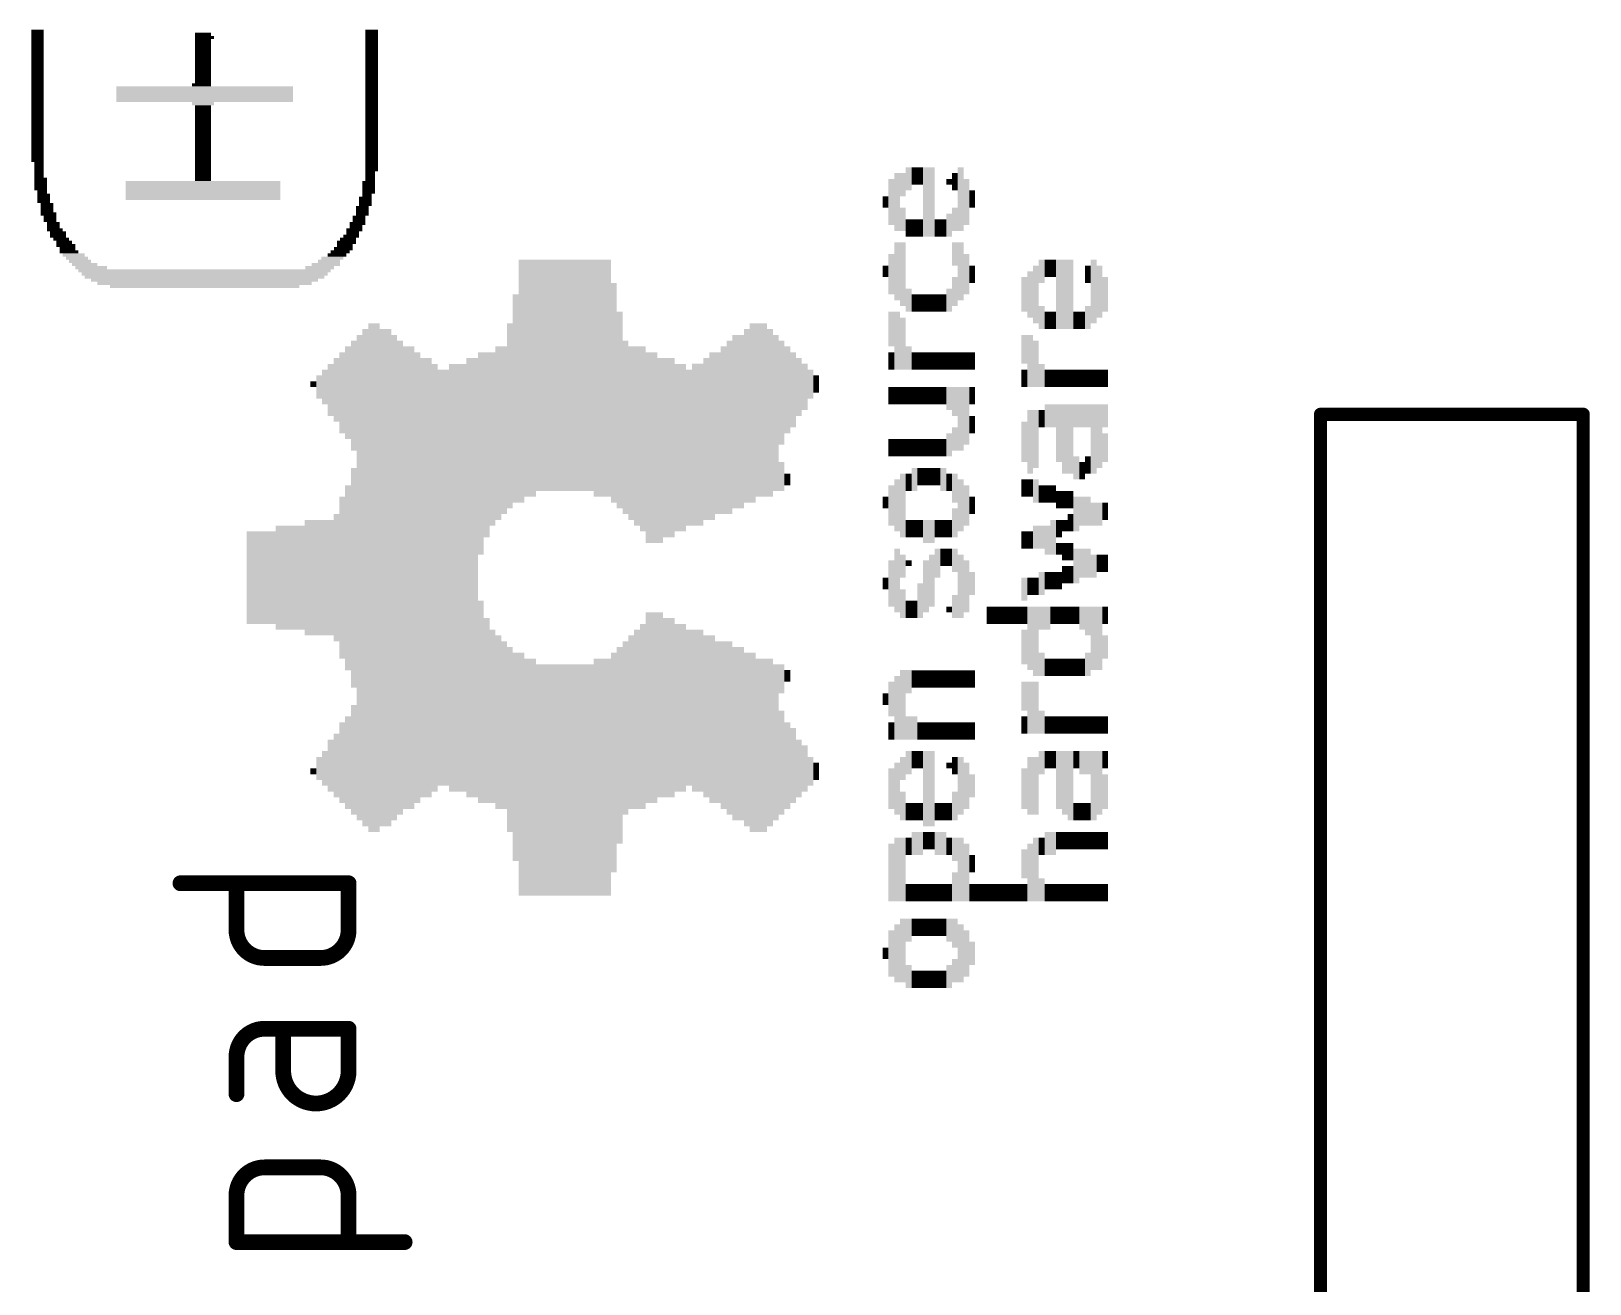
# Model space of a CAD drawing. Extents: x -12 to 55, y -5 to 108.
# Drawn here: x 6.76 to 21.83, y 32.24 to 44.36 of the extents above; entities that cross this region are included whole.
import ezdxf

# ---------------------------------------------------------------- set-up
doc = ezdxf.new("R2010")
doc.units = 0
doc.layers.add('21', color=253, linetype='CONTINUOUS')

# ---------------------------------------------------------------- blocks, each defined once
blk = doc.blocks.new('RECT')
blk.add_solid([(-0.5, -0.5), (0.5, -0.5), (-0.5, 0.5), (0.5, 0.5)])

msp = doc.modelspace()

# ---------------------------------------------------------------- linework, layer by layer
at = {"layer": '21'}
for points, const_width in [([(21.7662, 40.6513), (19.2263, 40.6513)], 0.127), ([(19.2263, 40.6513), (19.2263, 27.9513)], 0.127), ([(21.7662, 27.9513), (21.7662, 40.6513)], 0.127), ([(8.205, 36.1172), (9.8306, 36.1172)], 0.1524), ([(8.7468, 35.6657), (8.7468, 36.1172)], 0.1524), ([(9.8306, 36.1172), (9.8306, 35.6657)], 0.1524), ([(9.5596, 35.3947), (9.0178, 35.3947)], 0.1524), ([(9.8306, 34.7104), (9.0178, 34.7104)], 0.1524), ([(9.1984, 34.7104), (9.1984, 34.304)], 0.1524), ([(9.8306, 34.304), (9.8306, 34.7104)], 0.1524), ([(8.7468, 34.4395), (8.7468, 34.0782)], 0.1524), ([(9.0178, 33.3704), (9.5596, 33.3704)], 0.1524), ([(8.7468, 32.6479), (8.7468, 33.0994)], 0.1524), ([(9.8306, 33.0994), (9.8306, 32.6479)], 0.1524), ([(10.3724, 32.6479), (8.7468, 32.6479)], 0.1524)]:
    msp.add_lwpolyline(points, dxfattribs=dict(at, const_width=const_width))
for points, const_width in [([(19.2263, 40.683, 1), (19.2263, 40.6195)], 0.0635), ([(19.258, 40.6513, 1), (19.1945, 40.6513)], 0.0635), ([(21.798, 40.6513, 1), (21.7345, 40.6513)], 0.0635), ([(21.7662, 40.6195, 1), (21.7662, 40.683)], 0.0635), ([(8.205, 36.1553, 1), (8.205, 36.0791)], 0.0762), ([(8.7849, 36.1172, 1), (8.7087, 36.1172)], 0.0762), ([(9.8687, 36.1172, 1), (9.7925, 36.1172)], 0.0762), ([(9.8306, 36.0791, 1), (9.8306, 36.1553)], 0.0762), ([(8.7468, 35.6657, 0.4142), (9.0178, 35.3947)], 0.1524), ([(8.7849, 35.6657, 1), (8.7087, 35.6657)], 0.0762), ([(9.5596, 35.3947, 0.4142), (9.8306, 35.6657)], 0.1524), ([(9.8687, 35.6657, 1), (9.7925, 35.6657)], 0.0762), ([(8.7087, 35.6657, 1), (8.7849, 35.6657)], 0.0762), ([(9.7925, 35.6657, 1), (9.8687, 35.6657)], 0.0762), ([(9.0178, 35.4328, 1), (9.0178, 35.3566)], 0.0762), ([(9.0178, 35.3566, 1), (9.0178, 35.4328)], 0.0762), ([(9.5596, 35.4328, 1), (9.5596, 35.3566)], 0.0762), ([(9.5596, 35.3566, 1), (9.5596, 35.4328)], 0.0762), ([(9.0178, 34.7104, 0.4142), (8.7468, 34.4395)], 0.1524), ([(9.0178, 34.7485, 1), (9.0178, 34.6723)], 0.0762), ([(9.0178, 34.6723, 1), (9.0178, 34.7485)], 0.0762), ([(9.2365, 34.7104, 1), (9.1603, 34.7104)], 0.0762), ([(9.8687, 34.7104, 1), (9.7925, 34.7104)], 0.0762), ([(9.8306, 34.6723, 1), (9.8306, 34.7485)], 0.0762), ([(8.7849, 34.4395, 1), (8.7087, 34.4395)], 0.0762), ([(8.7087, 34.4395, 1), (8.7849, 34.4395)], 0.0762), ([(9.1984, 34.304, 1), (9.8306, 34.304)], 0.1524), ([(9.2365, 34.304, 1), (9.1603, 34.304)], 0.0762), ([(9.8687, 34.304, 1), (9.7925, 34.304)], 0.0762), ([(9.1603, 34.304, 1), (9.2365, 34.304)], 0.0762), ([(9.7925, 34.304, 1), (9.8687, 34.304)], 0.0762), ([(8.7087, 34.0782, 1), (8.7849, 34.0782)], 0.0762), ([(9.0178, 33.3704, 0.4142), (8.7468, 33.0994)], 0.1524), ([(9.0178, 33.4085, 1), (9.0178, 33.3323)], 0.0762), ([(9.0178, 33.3323, 1), (9.0177, 33.4085)], 0.0762), ([(9.8306, 33.0994, 0.4142), (9.5596, 33.3704)], 0.1524), ([(9.5596, 33.4085, 1), (9.5596, 33.3323)], 0.0762), ([(9.5596, 33.3323, 1), (9.5596, 33.4085)], 0.0762), ([(8.7849, 33.0994, 1), (8.7087, 33.0994)], 0.0762), ([(9.8687, 33.0994, 1), (9.7925, 33.0994)], 0.0762), ([(8.7087, 33.0994, 1), (8.7849, 33.0994)], 0.0762), ([(9.7925, 33.0994, 1), (9.8687, 33.0994)], 0.0762), ([(8.7468, 32.686, 1), (8.7468, 32.6098)], 0.0762), ([(10.3724, 32.6098, 1), (10.3724, 32.686)], 0.0762), ([(8.7087, 32.6479, 1), (8.7849, 32.6479)], 0.0762), ([(9.7925, 32.6479, 1), (9.8687, 32.6479)], 0.0762)]:
    msp.add_lwpolyline(points, format="xyb", dxfattribs=dict(at, const_width=const_width))

# ---------------------------------------------------------------- block references
at = {"layer": '21', "yscale": 0.0305}
for p, xscale in [((6.823, 44.3551), 0.1219), ((6.823, 44.3247), 0.1219), ((6.823, 44.2942), 0.1219), ((8.4384, 44.2942), 0.1829), ((8.4232, 44.3247), 0.1524), ((10.0539, 44.3551), 0.1219), ((10.0539, 44.3247), 0.1219), ((10.0539, 44.2942), 0.1219), ((6.823, 44.2637), 0.1219), ((6.823, 44.2332), 0.1219), ((6.823, 44.2027), 0.1219), ((6.823, 44.1723), 0.1219), ((6.823, 44.1418), 0.1219), ((8.4232, 44.2637), 0.1524), ((8.4232, 44.2332), 0.1524), ((8.4232, 44.2027), 0.1524), ((8.4232, 44.1723), 0.1524), ((8.4232, 44.1418), 0.1524), ((10.0539, 44.2637), 0.1219), ((10.0539, 44.2332), 0.1219), ((10.0539, 44.2027), 0.1219), ((10.0539, 44.1723), 0.1219), ((10.0539, 44.1418), 0.1219), ((6.823, 44.1113), 0.1219), ((6.823, 44.0808), 0.1219), ((6.823, 44.0503), 0.1219), ((6.823, 44.0199), 0.1219), ((6.823, 43.9894), 0.1219), ((8.4232, 44.1113), 0.1524), ((8.4232, 44.0808), 0.1524), ((8.4232, 44.0503), 0.1524), ((8.4232, 44.0199), 0.1524), ((8.4232, 43.9894), 0.1524), ((10.0539, 44.1113), 0.1219), ((10.0539, 44.0808), 0.1219), ((10.0539, 44.0503), 0.1219), ((10.0539, 44.0199), 0.1219), ((10.0539, 43.9894), 0.1219), ((6.823, 43.9589), 0.1219), ((6.823, 43.9284), 0.1219), ((6.823, 43.8979), 0.1219), ((6.823, 43.8675), 0.1219), ((6.823, 43.837), 0.1219), ((8.408, 43.837), 0.1829), ((8.4232, 43.9589), 0.1524), ((8.4232, 43.9284), 0.1524), ((8.4232, 43.8979), 0.1524), ((8.4232, 43.8675), 0.1524), ((10.0539, 43.9589), 0.1219), ((10.0539, 43.9284), 0.1219), ((10.0539, 43.8979), 0.1219), ((10.0539, 43.8675), 0.1219), ((10.0539, 43.837), 0.1219), ((6.823, 43.8065), 0.1219), ((6.823, 43.776), 0.1219), ((6.823, 43.7455), 0.1219), ((6.823, 43.7151), 0.1219), ((6.823, 43.6846), 0.1219), ((8.4384, 43.8065), 1.7069), ((8.4384, 43.776), 1.7069), ((8.4384, 43.7455), 1.7069), ((8.4384, 43.7151), 1.7069), ((8.4384, 43.6846), 1.7069), ((10.0539, 43.8065), 0.1219), ((10.0539, 43.776), 0.1219), ((10.0539, 43.7455), 0.1219), ((10.0539, 43.7151), 0.1219), ((10.0539, 43.6846), 0.1219), ((6.823, 43.6541), 0.1219), ((6.823, 43.6236), 0.1219), ((6.823, 43.5931), 0.1219), ((6.823, 43.5627), 0.1219), ((6.823, 43.5322), 0.1219), ((8.4232, 43.6541), 0.2134), ((8.4232, 43.6236), 0.1524), ((8.4232, 43.5931), 0.1524), ((8.4232, 43.5627), 0.1524), ((8.4232, 43.5322), 0.1524), ((10.0539, 43.6541), 0.1219), ((10.0539, 43.6236), 0.1219), ((10.0539, 43.5931), 0.1219), ((10.0539, 43.5627), 0.1219), ((10.0539, 43.5322), 0.1219), ((6.823, 43.5017), 0.1219), ((6.823, 43.4712), 0.1219), ((6.823, 43.4407), 0.1219), ((6.823, 43.4103), 0.1219), ((6.823, 43.3798), 0.1219), ((8.4232, 43.5017), 0.1524), ((8.4232, 43.4712), 0.1524), ((8.4232, 43.4407), 0.1524), ((8.4232, 43.4103), 0.1524), ((8.4232, 43.3798), 0.1524), ((10.0539, 43.5017), 0.1219), ((10.0539, 43.4712), 0.1219), ((10.0539, 43.4407), 0.1219), ((10.0539, 43.4103), 0.1219), ((10.0539, 43.3798), 0.1219), ((6.823, 43.3493), 0.1219), ((6.823, 43.3188), 0.1219), ((6.823, 43.2883), 0.1219), ((6.823, 43.2579), 0.1219), ((8.4232, 43.3493), 0.1524), ((8.4232, 43.3188), 0.1524), ((8.4232, 43.2883), 0.1524), ((8.4232, 43.2579), 0.1524), ((10.0539, 43.3493), 0.1219), ((10.0539, 43.3188), 0.1219), ((10.0539, 43.2883), 0.1219), ((10.0539, 43.2579), 0.1219), ((6.823, 43.2274), 0.1219), ((6.823, 43.1969), 0.1219), ((6.823, 43.1664), 0.1219), ((6.823, 43.1359), 0.1219), ((6.823, 43.1055), 0.1219), ((8.4232, 43.2274), 0.1524), ((8.4232, 43.1969), 0.1524), ((8.4232, 43.1664), 0.1524), ((8.4232, 43.1359), 0.1524), ((8.4232, 43.1055), 0.1524), ((10.0539, 43.2274), 0.1219), ((10.0539, 43.1969), 0.1219), ((10.0539, 43.1664), 0.1219), ((10.0539, 43.1359), 0.1219), ((10.0539, 43.1055), 0.1219), ((6.8383, 43.075), 0.0914), ((6.8383, 43.0445), 0.0914), ((6.8383, 43.014), 0.0914), ((6.8383, 42.9835), 0.0914), ((6.8383, 42.9531), 0.0914), ((8.4232, 43.075), 0.1524), ((8.4232, 43.0445), 0.1524), ((8.4232, 43.014), 0.1524), ((8.4232, 42.9835), 0.1524), ((8.4232, 42.9531), 0.1524), ((10.0539, 43.075), 0.1219), ((10.0539, 43.0445), 0.1219), ((10.0539, 43.014), 0.1219), ((10.0387, 42.9835), 0.0914), ((10.0387, 42.9531), 0.0914), ((6.8535, 42.9226), 0.1219), ((6.8535, 42.8921), 0.1219), ((6.8535, 42.8616), 0.1219), ((6.8535, 42.8311), 0.1219), ((6.8687, 42.8007), 0.0914), ((8.4232, 42.8921), 1.4935), ((8.4232, 42.8616), 1.4935), ((8.4232, 42.8311), 1.4935), ((8.4232, 42.8007), 1.4935), ((8.4232, 42.9226), 0.1524), ((10.0234, 42.8921), 0.1219), ((10.0234, 42.8616), 0.1219), ((10.0234, 42.8311), 0.1219), ((10.0234, 42.8007), 0.1219), ((10.0387, 42.9226), 0.0914), ((6.884, 42.7702), 0.1219), ((6.884, 42.7397), 0.1219), ((6.884, 42.7092), 0.1219), ((6.9145, 42.6787), 0.1219), ((6.9145, 42.6483), 0.1219), ((8.4232, 42.7702), 1.4935), ((8.4232, 42.7397), 1.4935), ((9.9625, 42.6483), 0.1219), ((9.9929, 42.7397), 0.1219), ((9.9929, 42.7092), 0.1219), ((9.9929, 42.6787), 0.1219), ((10.0082, 42.7702), 0.0914), ((6.9297, 42.5873), 0.1524), ((6.9145, 42.6178), 0.1219), ((6.9449, 42.5568), 0.1219), ((6.9449, 42.5263), 0.1219), ((6.9754, 42.4959), 0.1219), ((9.9167, 42.4959), 0.1524), ((9.932, 42.5568), 0.1219), ((9.932, 42.5263), 0.1219), ((9.9625, 42.6178), 0.1219), ((9.9625, 42.5873), 0.1219), ((6.9754, 42.4654), 0.1219), ((6.9907, 42.4349), 0.1524), ((7.0211, 42.4044), 0.1524), ((7.0211, 42.3739), 0.1524), ((7.0516, 42.3435), 0.1524), ((9.8253, 42.3435), 0.1524), ((9.8558, 42.3739), 0.1524), ((9.8863, 42.4349), 0.1524), ((9.871, 42.4044), 0.1219), ((9.9015, 42.4654), 0.1219), ((7.0973, 42.2825), 0.1829), ((7.0821, 42.313), 0.1524), ((7.1278, 42.2215), 0.1829), ((7.1126, 42.252), 0.1524), ((7.1735, 42.1911), 0.2134), ((9.7186, 42.1911), 0.1829), ((9.7491, 42.2215), 0.1829), ((9.7796, 42.252), 0.1829), ((9.7948, 42.2825), 0.1524), ((9.8101, 42.313), 0.1829), ((7.204, 42.1606), 0.2134), ((7.2345, 42.1301), 0.2134), ((7.2802, 42.0996), 0.2438), ((7.3412, 42.0691), 0.3048), ((8.4384, 42.0387), 2.4384), ((9.551, 42.0691), 0.2743), ((9.6119, 42.0996), 0.2743), ((9.6424, 42.1301), 0.2134), ((9.6729, 42.1606), 0.2134), ((8.4384, 42.0082), 2.3774), ((8.4384, 41.9777), 2.3165), ((8.4384, 41.9472), 2.1946), ((8.4384, 41.9167), 2.0726), ((8.4384, 41.8863), 1.8288)]:
    msp.add_blockref('RECT', p, dxfattribs=dict(at, xscale=xscale))
at = {"layer": '21', "yscale": 0.0559, "rotation": 90}
for p, xscale in [((15.1333, 42.7036), 0.5588), ((15.1892, 42.8713), 0.2235), ((15.2451, 42.9271), 0.2235), ((15.301, 42.9551), 0.1676), ((15.3568, 42.9551), 0.1676), ((15.4127, 42.7036), 0.6706), ((15.4686, 42.7036), 0.6706), ((15.6921, 42.8992), 0.1676), ((15.748, 42.7316), 0.6147), ((15.0774, 42.7036), 0.447), ((15.6362, 42.8992), 0.0559), ((15.8039, 42.7036), 0.447), ((15.8598, 42.7316), 0.1676), ((15.0216, 42.7036), 0.1118), ((15.1892, 42.536), 0.2235), ((15.6921, 42.536), 0.2235), ((15.2451, 42.4522), 0.1676), ((15.301, 42.4522), 0.1676), ((15.3568, 42.4522), 0.1676), ((15.5245, 42.4522), 0.1676), ((15.5804, 42.4522), 0.1676), ((15.6362, 42.4801), 0.2235), ((15.0774, 42.0051), 0.3912), ((15.1333, 42.0331), 0.5588), ((15.1892, 42.0051), 0.6147), ((15.6921, 42.2007), 0.2235), ((15.748, 42.0331), 0.5588), ((15.8039, 42.0051), 0.3912), ((11.5011, 40.9713), 2.347), ((11.557, 40.9993), 2.2911), ((11.6129, 40.9993), 2.2911), ((11.6688, 41.0272), 2.2352), ((11.7246, 41.0272), 2.2352), ((11.7805, 41.0272), 2.2352), ((11.8364, 41.0272), 2.2352), ((11.8923, 41.0272), 2.2352), ((11.9482, 41.0272), 2.2352), ((12.004, 41.0272), 2.2352), ((12.0599, 41.0272), 2.2352), ((12.1158, 41.0272), 2.2352), ((12.1717, 41.0272), 2.2352), ((12.2276, 40.9993), 2.2911), ((12.2834, 40.9993), 2.2911), ((12.3393, 40.9993), 2.2911), ((15.0216, 42.0331), 0.1118), ((15.8598, 42.0051), 0.1676), ((16.4744, 41.8095), 0.5588), ((16.5303, 42.0331), 0.2235), ((16.5862, 42.061), 0.1676), ((16.6421, 42.061), 0.1676), ((16.698, 41.8095), 0.6706), ((16.7538, 41.8095), 0.6706), ((16.8097, 41.8095), 0.6706), ((16.9774, 42.0051), 0.1676), ((17.0332, 41.8375), 0.6147), ((17.0891, 41.8375), 0.5029), ((12.3952, 40.8596), 2.1234), ((15.6921, 41.8375), 0.2794), ((16.3627, 41.8095), 0.3353), ((16.4186, 41.8095), 0.447), ((17.145, 41.8095), 0.3353), ((11.4452, 40.8037), 2.0117), ((15.2451, 41.7537), 0.2235), ((15.301, 41.7257), 0.1676), ((15.3568, 41.7257), 0.1676), ((15.4127, 41.7257), 0.1676), ((15.4686, 41.7257), 0.1676), ((15.5245, 41.7257), 0.1676), ((15.5804, 41.7257), 0.1676), ((15.6362, 41.7537), 0.2235), ((12.4511, 40.6919), 1.8999), ((15.0774, 41.4743), 0.3353), ((15.1333, 41.3625), 0.5588), ((16.5303, 41.586), 0.2235), ((16.5862, 41.5581), 0.1676), ((16.6421, 41.5581), 0.1676), ((16.8656, 41.5581), 0.1676), ((16.9215, 41.5581), 0.1676), ((16.9774, 41.586), 0.2235), ((9.9924, 39.0714), 4.8057), ((10.0482, 39.0714), 4.9174), ((10.1041, 39.0714), 4.9174), ((10.16, 39.0714), 4.8057), ((10.2159, 39.0714), 4.8057), ((11.3894, 40.6361), 1.7882), ((13.6804, 40.6361), 1.6764), ((13.7363, 40.664), 1.7323), ((13.7922, 40.6919), 1.6764), ((13.8481, 40.6919), 1.6764), ((13.904, 40.664), 1.6205), ((15.1892, 41.3346), 0.5029), ((9.8247, 40.8596), 0.8941), ((9.8806, 40.8316), 1.0617), ((9.9365, 39.0714), 4.6939), ((10.2718, 39.0714), 4.6939), ((10.3276, 39.0714), 4.5822), ((10.3835, 39.0714), 4.4704), ((10.4394, 39.0714), 4.4704), ((11.2776, 40.4684), 1.6764), ((11.3335, 40.4964), 1.6205), ((12.507, 40.5243), 1.6764), ((12.5628, 40.4684), 1.6764), ((12.6187, 40.4405), 1.7323), ((12.6746, 40.4125), 1.7882), ((13.4569, 40.4964), 1.6205), ((13.5128, 40.5243), 1.6764), ((13.5687, 40.5802), 1.6764), ((13.6246, 40.5802), 1.6764), ((13.9598, 40.664), 1.5088), ((14.0157, 40.8596), 1.0058), ((14.0716, 40.8875), 0.8382), ((15.2451, 41.1949), 0.2235), ((16.3627, 41.2787), 0.2794), ((16.4186, 41.1669), 0.5029), ((16.4744, 41.139), 0.447), ((9.6571, 40.8875), 0.5029), ((9.713, 40.8875), 0.6147), ((9.7688, 40.8596), 0.7823), ((10.4953, 39.0714), 4.3586), ((10.5512, 39.0714), 4.2469), ((10.607, 39.0714), 4.2469), ((10.6629, 39.0714), 4.1351), ((10.8306, 39.0714), 4.1351), ((10.8864, 39.0714), 4.1351), ((10.9423, 39.0714), 4.1351), ((10.9982, 39.0714), 4.2469), ((11.0541, 39.0714), 4.2469), ((11.11, 40.2728), 1.9558), ((11.1658, 40.3567), 1.7882), ((11.2217, 40.4125), 1.6764), ((12.7305, 40.3287), 1.844), ((12.7864, 40.3287), 1.844), ((12.8422, 40.3008), 1.7882), ((12.8981, 40.3287), 1.7323), ((12.954, 40.3287), 1.7323), ((13.0099, 40.3287), 1.6205), ((13.0658, 40.3287), 1.6205), ((13.1775, 40.3567), 1.5646), ((13.2334, 40.3567), 1.5646), ((13.2893, 40.4125), 1.5646), ((13.3452, 40.4405), 1.6205), ((13.401, 40.4684), 1.5646), ((14.1275, 40.8875), 0.7264), ((14.1834, 40.9155), 0.5588), ((14.2392, 40.9155), 0.447), ((15.0774, 41.1669), 0.1676), ((15.301, 41.1669), 0.1676), ((15.3568, 41.1669), 0.1676), ((15.4127, 41.1669), 0.1676), ((15.4686, 41.1669), 0.1676), ((15.5245, 41.1669), 0.1676), ((15.5804, 41.1669), 0.1676), ((15.6362, 41.1669), 0.1676), ((15.6921, 41.1669), 0.1676), ((15.748, 41.1669), 0.1676), ((15.8039, 41.1669), 0.1676), ((15.8598, 41.1669), 0.1676), ((16.5303, 41.0272), 0.2235), ((9.5453, 40.9155), 0.2235), ((9.6012, 40.9155), 0.3353), ((10.7188, 39.0714), 4.0234), ((10.7747, 39.0714), 4.0234), ((13.1216, 40.3287), 1.5088), ((14.2951, 40.9434), 0.2794), ((14.351, 40.9434), 0.1676), ((16.3627, 40.9993), 0.1676), ((16.5862, 40.9993), 0.1676), ((16.6421, 40.9993), 0.1676), ((16.698, 40.9993), 0.1676), ((16.7538, 40.9993), 0.1676), ((16.8097, 40.9993), 0.1676), ((16.8656, 40.9993), 0.1676), ((16.9215, 40.9993), 0.1676), ((16.9774, 40.9993), 0.1676), ((17.0332, 40.9993), 0.1676), ((17.0891, 40.9993), 0.1676), ((17.145, 40.9993), 0.1676), ((9.4894, 40.9434), 0.0559), ((15.0774, 40.8316), 0.1676), ((15.1333, 40.8316), 0.1676), ((15.1892, 40.8316), 0.1676), ((15.2451, 40.8316), 0.1676), ((15.301, 40.8316), 0.1676), ((15.3568, 40.8316), 0.1676), ((15.4127, 40.8316), 0.1676), ((15.4686, 40.8316), 0.1676), ((15.5245, 40.8316), 0.1676), ((15.5804, 40.8316), 0.1676), ((15.6362, 40.8037), 0.2235), ((15.6921, 40.7758), 0.2794), ((15.748, 40.6081), 0.6147), ((15.8039, 40.6361), 0.5588), ((15.8598, 40.8316), 0.1676), ((16.4186, 40.3846), 0.6147), ((16.4744, 40.4125), 0.5588), ((16.5303, 40.6081), 0.1676), ((16.5862, 40.6361), 0.2235), ((16.6421, 40.6361), 0.2235), ((16.698, 40.4684), 0.5588), ((16.7538, 40.4125), 0.6706), ((16.8097, 40.4125), 0.6706), ((16.8656, 40.6361), 0.2235), ((16.9215, 40.6361), 0.2235), ((16.9774, 40.6361), 0.2235), ((17.0332, 40.4125), 0.6706), ((17.0891, 40.4405), 0.6147), ((17.145, 40.6361), 0.2235), ((15.8598, 40.5522), 0.1676), ((16.3627, 40.3846), 0.3912), ((15.0774, 40.3287), 0.1676), ((15.1333, 40.3287), 0.1676), ((15.1892, 40.3287), 0.1676), ((15.2451, 40.3287), 0.1676), ((15.301, 40.3287), 0.1676), ((15.3568, 40.3287), 0.1676), ((15.4127, 40.3287), 0.1676), ((15.4686, 40.3287), 0.1676), ((15.5245, 40.3287), 0.1676), ((15.5804, 40.3287), 0.1676), ((15.6362, 40.3567), 0.2235), ((15.6921, 40.4125), 0.2235), ((17.145, 40.3287), 0.2794), ((16.8656, 40.1331), 0.2235), ((16.9774, 40.1611), 0.1676), ((9.8806, 39.0714), 2.1234), ((14.0157, 40.0493), 0.2794), ((15.301, 40.0214), 0.2235), ((15.3568, 40.0493), 0.1676), ((15.4127, 40.0493), 0.1676), ((15.4686, 40.0493), 0.1676), ((15.5245, 40.0493), 0.1676), ((15.5804, 40.0214), 0.2235), ((16.9215, 40.1052), 0.1676), ((9.8247, 39.0714), 1.7882), ((14.0716, 40.0214), 0.1118), ((15.0774, 39.7699), 0.3912), ((15.1333, 39.7699), 0.5029), ((15.1892, 39.7699), 0.6147), ((15.2451, 39.9934), 0.1676), ((15.6362, 39.9934), 0.1676), ((15.6921, 39.9376), 0.2794), ((15.748, 39.7699), 0.5029), ((15.8039, 39.7699), 0.3912), ((16.3627, 39.9376), 0.1676), ((16.4186, 39.9376), 0.1676), ((16.4744, 39.9096), 0.2235), ((16.5303, 39.8817), 0.1676), ((16.5862, 39.8817), 0.1676), ((16.6421, 39.8817), 0.1676), ((9.7688, 39.0714), 1.5646), ((15.0216, 39.7979), 0.1118), ((15.8598, 39.7699), 0.1676), ((16.698, 39.8258), 0.1676), ((16.7538, 39.8258), 0.1676), ((16.8097, 39.8258), 0.1676), ((16.8656, 39.6861), 0.3353), ((16.9215, 39.714), 0.2794), ((16.9774, 39.714), 0.2794), ((17.0332, 39.6861), 0.2235), ((17.0891, 39.6861), 0.2235), ((17.145, 39.714), 0.1676), ((9.4336, 39.0714), 1.1176), ((9.4894, 39.0714), 1.1176), ((9.5453, 39.0714), 1.1176), ((9.6012, 39.0714), 1.1176), ((9.6571, 39.0714), 1.1176), ((9.713, 39.0714), 1.2294), ((15.2451, 39.5464), 0.1676), ((15.301, 39.5464), 0.1676), ((15.3568, 39.5464), 0.1676), ((15.4127, 39.5185), 0.2235), ((15.4686, 39.5185), 0.2235), ((15.5245, 39.5464), 0.1676), ((15.5804, 39.5464), 0.1676), ((15.6362, 39.5464), 0.1676), ((15.6921, 39.6023), 0.2794), ((16.6421, 39.4626), 0.3353), ((16.698, 39.5464), 0.1676), ((16.7538, 39.5743), 0.1118), ((16.8097, 39.6023), 0.1676), ((8.8748, 39.0714), 0.8941), ((8.9306, 39.0714), 0.8941), ((8.9865, 39.0714), 0.8941), ((9.0424, 39.0714), 0.8941), ((9.0983, 39.0714), 0.8941), ((9.1542, 39.0714), 1.0058), ((9.21, 39.0714), 1.0058), ((9.2659, 39.0714), 1.0058), ((9.3218, 39.0714), 1.0058), ((9.3777, 39.0714), 1.0058), ((16.3627, 39.4346), 0.1676), ((16.4186, 39.4346), 0.1676), ((16.4744, 39.4626), 0.2235), ((16.5303, 39.4626), 0.2235), ((16.5862, 39.4346), 0.2794), ((15.1333, 39.0435), 0.6147), ((15.5245, 39.2111), 0.2794), ((15.5804, 39.267), 0.1676), ((15.6362, 39.267), 0.1676), ((15.6921, 39.2391), 0.2235), ((16.698, 39.3508), 0.1118), ((16.7538, 39.3229), 0.1676), ((16.8097, 39.3229), 0.1676), ((16.8656, 39.1832), 0.3353), ((16.9215, 39.2111), 0.2794), ((16.9774, 39.2111), 0.2794), ((15.0774, 39.0155), 0.447), ((15.1892, 39.1832), 0.2235), ((15.2451, 39.2111), 0.0559), ((15.4127, 38.9876), 0.5029), ((15.4686, 39.0435), 0.5029), ((15.748, 38.9876), 0.6147), ((15.8039, 38.9876), 0.5029), ((16.7538, 39.0994), 0.1676), ((16.8097, 39.0994), 0.1676), ((17.0332, 39.1832), 0.2235), ((17.0891, 39.2111), 0.1676), ((17.145, 39.2111), 0.1676), ((15.0216, 39.0155), 0.1118), ((15.8598, 39.0155), 0.2235), ((16.3627, 38.9597), 0.2235), ((16.4186, 38.9876), 0.1676), ((16.4744, 38.9876), 0.1676), ((16.5303, 39.0155), 0.2235), ((16.5862, 39.0435), 0.1676), ((16.6421, 39.0435), 0.1676), ((16.698, 39.0435), 0.1676), ((15.1892, 38.82), 0.2794), ((15.3568, 38.8479), 0.3353), ((15.6921, 38.792), 0.2235), ((11.11, 37.87), 1.9558), ((12.7305, 37.8141), 1.844), ((12.7864, 37.8141), 1.844), ((12.8422, 37.8421), 1.7882), ((15.2451, 38.7641), 0.1676), ((15.301, 38.7641), 0.1676), ((15.6362, 38.7641), 0.0559), ((16.0274, 38.7082), 0.1676), ((16.0833, 38.7082), 0.1676), ((16.1392, 38.7082), 0.1676), ((16.195, 38.7082), 0.1676), ((16.2509, 38.7082), 0.1676), ((16.3068, 38.7082), 0.1676), ((16.3627, 38.7082), 0.1676), ((16.4186, 38.4847), 0.6147), ((16.4744, 38.4567), 0.6706), ((16.5303, 38.6803), 0.2235), ((16.5862, 38.6803), 0.2235), ((16.6421, 38.7082), 0.1676), ((16.698, 38.7082), 0.1676), ((16.7538, 38.7082), 0.1676), ((16.8097, 38.7082), 0.1676), ((16.8656, 38.7082), 0.1676), ((16.9215, 38.6803), 0.2235), ((16.9774, 38.6523), 0.2794), ((17.0332, 38.4847), 0.6147), ((17.0891, 38.4847), 0.6147), ((17.145, 38.7082), 0.1676), ((11.1658, 37.7862), 1.7882), ((12.6746, 37.7303), 1.7882), ((12.8981, 37.8141), 1.7323), ((12.954, 37.8141), 1.7323), ((13.0099, 37.8141), 1.6205), ((13.0658, 37.8141), 1.6205), ((11.2217, 37.7303), 1.6764), ((11.2776, 37.6744), 1.6764), ((11.3335, 37.6465), 1.6205), ((12.507, 37.6185), 1.6764), ((12.5628, 37.6744), 1.6764), ((12.6187, 37.7024), 1.7323), ((13.1216, 37.8141), 1.5088), ((13.1775, 37.7862), 1.5646), ((13.2334, 37.7862), 1.5646), ((13.2893, 37.7303), 1.5646), ((13.3452, 37.7024), 1.6205), ((13.401, 37.6744), 1.5646), ((13.4569, 37.6465), 1.6205), ((13.5128, 37.6185), 1.6764), ((16.3627, 38.4009), 0.3353), ((17.145, 38.4009), 0.2235), ((11.3894, 37.5068), 1.7882), ((11.4452, 37.3391), 2.0117), ((11.5011, 37.1715), 2.347), ((11.557, 37.1436), 2.2911), ((11.6129, 37.1436), 2.2911), ((12.2276, 37.1436), 2.2911), ((12.2834, 37.1436), 2.2911), ((12.3393, 37.1436), 2.2911), ((12.3952, 37.2833), 2.1234), ((12.4511, 37.4509), 1.8999), ((13.5687, 37.5627), 1.6764), ((13.6246, 37.5627), 1.6764), ((13.6804, 37.5068), 1.6764), ((13.7363, 37.4788), 1.7323), ((13.7922, 37.4509), 1.6764), ((13.8481, 37.4509), 1.6764), ((13.904, 37.4788), 1.6205), ((16.5303, 38.2332), 0.2235), ((16.5862, 38.2053), 0.1676), ((16.6421, 38.2053), 0.1676), ((16.698, 38.2053), 0.1676), ((16.7538, 38.2053), 0.1676), ((16.8097, 38.2053), 0.1676), ((16.8656, 38.2053), 0.1676), ((16.9215, 38.2053), 0.1676), ((16.9774, 38.2332), 0.2235), ((11.6688, 37.1156), 2.2352), ((11.7246, 37.1156), 2.2352), ((11.7805, 37.1156), 2.2352), ((11.8364, 37.1156), 2.2352), ((11.8923, 37.1156), 2.2352), ((11.9482, 37.1156), 2.2352), ((12.004, 37.1156), 2.2352), ((12.0599, 37.1156), 2.2352), ((12.1158, 37.1156), 2.2352), ((12.1717, 37.1156), 2.2352), ((13.9598, 37.4788), 1.5088), ((14.0157, 38.0935), 0.2794), ((14.0716, 38.1215), 0.1118), ((15.1333, 37.8141), 0.6147), ((15.1892, 37.8421), 0.6706), ((15.2451, 38.0656), 0.2235), ((15.301, 38.0935), 0.1676), ((15.3568, 38.0935), 0.1676), ((15.4127, 38.0935), 0.1676), ((15.4686, 38.0935), 0.1676), ((15.5245, 38.0935), 0.1676), ((15.5804, 38.0935), 0.1676), ((15.6362, 38.0935), 0.1676), ((15.6921, 38.0935), 0.1676), ((15.748, 38.0935), 0.1676), ((15.8039, 38.0935), 0.1676), ((15.8598, 38.0935), 0.1676), ((15.0774, 37.8979), 0.3353), ((16.3627, 37.9259), 0.2794), ((16.4186, 37.8141), 0.5029), ((16.4744, 37.8141), 0.5029), ((9.8806, 37.3112), 1.0617), ((15.0216, 37.8979), 0.1118), ((9.7688, 37.2833), 0.7823), ((9.8247, 37.2833), 0.8941), ((14.0157, 37.2833), 1.0058), ((14.0716, 37.2553), 0.8382), ((15.0774, 37.5906), 0.1676), ((15.2451, 37.6185), 0.2235), ((15.301, 37.6185), 0.2235), ((15.3568, 37.5906), 0.1676), ((15.4127, 37.5906), 0.1676), ((15.4686, 37.5906), 0.1676), ((15.5245, 37.5906), 0.1676), ((15.5804, 37.5906), 0.1676), ((15.6362, 37.5906), 0.1676), ((15.6921, 37.5906), 0.1676), ((15.748, 37.5906), 0.1676), ((15.8039, 37.5906), 0.1676), ((15.8598, 37.5906), 0.1676), ((16.3627, 37.6465), 0.1676), ((16.5303, 37.6744), 0.2235), ((16.5862, 37.6465), 0.1676), ((16.6421, 37.6465), 0.1676), ((16.698, 37.6465), 0.1676), ((16.7538, 37.6465), 0.1676), ((16.8097, 37.6465), 0.1676), ((16.8656, 37.6465), 0.1676), ((16.9215, 37.6465), 0.1676), ((16.9774, 37.6465), 0.1676), ((17.0332, 37.6465), 0.1676), ((17.0891, 37.6465), 0.1676), ((17.145, 37.6465), 0.1676), ((9.713, 37.2553), 0.6147), ((14.1275, 37.2553), 0.7264), ((9.6012, 37.2274), 0.3353), ((9.6571, 37.2553), 0.5029), ((14.1834, 37.2274), 0.5588), ((14.2392, 37.2274), 0.447), ((15.2451, 37.2833), 0.2235), ((15.301, 37.3112), 0.1676), ((15.3568, 37.3112), 0.1676), ((15.4127, 37.0318), 0.7264), ((15.4686, 37.0318), 0.7264), ((16.5303, 37.2833), 0.2235), ((16.5862, 37.3112), 0.1676), ((16.6421, 37.3112), 0.1676), ((16.698, 37.1156), 0.5588), ((16.7538, 37.0877), 0.6147), ((16.8097, 37.0597), 0.6706), ((16.8656, 37.3112), 0.1676), ((16.9215, 37.2833), 0.2235), ((16.9774, 37.2833), 0.2235), ((17.0332, 37.0597), 0.6706), ((17.0891, 37.0877), 0.6147), ((17.145, 37.3112), 0.1676), ((9.4894, 37.1994), 0.0559), ((9.5453, 37.2274), 0.2235), ((14.2951, 37.1994), 0.2794), ((14.351, 37.1994), 0.1676), ((15.0774, 37.0318), 0.3912), ((15.1333, 37.0318), 0.5029), ((15.1892, 37.2274), 0.2235), ((15.6362, 37.2553), 0.0559), ((15.6921, 37.2553), 0.1676), ((15.748, 37.0597), 0.5588), ((15.8039, 37.0597), 0.447), ((16.3627, 37.0318), 0.3912), ((16.4186, 37.0597), 0.5588), ((16.4744, 37.0597), 0.5588), ((15.8598, 37.0597), 0.2235), ((17.145, 37.0039), 0.3353), ((15.1892, 36.8642), 0.2794), ((15.6921, 36.8642), 0.2794), ((15.2451, 36.8083), 0.1676), ((15.301, 36.8083), 0.1676), ((15.3568, 36.8083), 0.1676), ((15.5245, 36.8083), 0.1676), ((15.5804, 36.8083), 0.1676), ((15.6362, 36.8083), 0.1676), ((16.8656, 36.8083), 0.1676), ((16.9215, 36.8083), 0.1676), ((16.9774, 36.8083), 0.1676), ((15.0774, 36.2215), 0.5588), ((15.1333, 36.2495), 0.6147), ((15.1892, 36.2495), 0.6147), ((15.2451, 36.473), 0.1676), ((15.301, 36.5009), 0.2235), ((15.3568, 36.5009), 0.2235), ((15.4127, 36.5289), 0.1676), ((15.4686, 36.5289), 0.1676), ((15.5245, 36.5009), 0.2235), ((15.5804, 36.5009), 0.2235), ((15.6362, 36.473), 0.1676), ((15.6921, 36.4451), 0.2235), ((15.748, 36.2495), 0.6147), ((15.8039, 36.2215), 0.5588), ((16.4186, 36.2215), 0.5588), ((16.4744, 36.2495), 0.6147), ((16.5303, 36.473), 0.1676), ((16.5862, 36.5009), 0.2235), ((16.6421, 36.5009), 0.2235), ((16.698, 36.5289), 0.1676), ((16.7538, 36.5289), 0.1676), ((16.8097, 36.5289), 0.1676), ((16.8656, 36.5289), 0.1676), ((16.9215, 36.5289), 0.1676), ((16.9774, 36.5289), 0.1676), ((17.0332, 36.5289), 0.1676), ((17.0891, 36.5289), 0.1676), ((17.145, 36.5289), 0.1676), ((15.8598, 36.3054), 0.1676), ((16.3627, 36.3054), 0.2794), ((15.6921, 36.0818), 0.2794), ((16.5303, 36.0539), 0.2235), ((15.2451, 36.026), 0.1676), ((15.301, 36.026), 0.1676), ((15.3568, 36.026), 0.1676), ((15.4127, 36.026), 0.1676), ((15.4686, 36.026), 0.1676), ((15.5245, 36.026), 0.1676), ((15.5804, 36.026), 0.1676), ((15.6362, 36.026), 0.1676), ((15.8598, 36.026), 0.1676), ((15.9156, 36.026), 0.1676), ((15.9715, 36.026), 0.1676), ((16.0274, 36.026), 0.1676), ((16.0833, 36.026), 0.1676), ((16.1392, 36.026), 0.1676), ((16.195, 36.026), 0.1676), ((16.2509, 36.026), 0.1676), ((16.3068, 36.026), 0.1676), ((16.3627, 36.026), 0.1676), ((16.5862, 36.026), 0.1676), ((16.6421, 36.026), 0.1676), ((16.698, 36.026), 0.1676), ((16.7538, 36.026), 0.1676), ((16.8097, 36.026), 0.1676), ((16.8656, 36.026), 0.1676), ((16.9215, 36.026), 0.1676), ((16.9774, 36.026), 0.1676), ((17.0332, 36.026), 0.1676), ((17.0891, 36.026), 0.1676), ((17.145, 36.026), 0.1676), ((15.1333, 35.4392), 0.5588), ((15.1892, 35.4672), 0.6147), ((15.2451, 35.6627), 0.2235), ((15.301, 35.6907), 0.1676), ((15.3568, 35.6907), 0.1676), ((15.4127, 35.6907), 0.1676), ((15.4686, 35.6907), 0.1676), ((15.5245, 35.6907), 0.1676), ((15.5804, 35.6907), 0.1676), ((15.6362, 35.6627), 0.2235), ((15.6921, 35.6348), 0.2794), ((15.748, 35.4392), 0.5588), ((15.0774, 35.4392), 0.447), ((15.8039, 35.4392), 0.447), ((15.0216, 35.4392), 0.1118), ((15.8598, 35.4392), 0.2235), ((15.2451, 35.2157), 0.2235), ((15.301, 35.1878), 0.1676), ((15.3568, 35.1878), 0.1676), ((15.4127, 35.1878), 0.1676), ((15.4686, 35.1878), 0.1676), ((15.5245, 35.1878), 0.1676), ((15.5804, 35.1878), 0.1676), ((15.6362, 35.2157), 0.2235), ((15.6921, 35.2716), 0.2235)]:
    msp.add_blockref('RECT', p, dxfattribs=dict(at, xscale=xscale))

doc.saveas('drawing.dxf')
